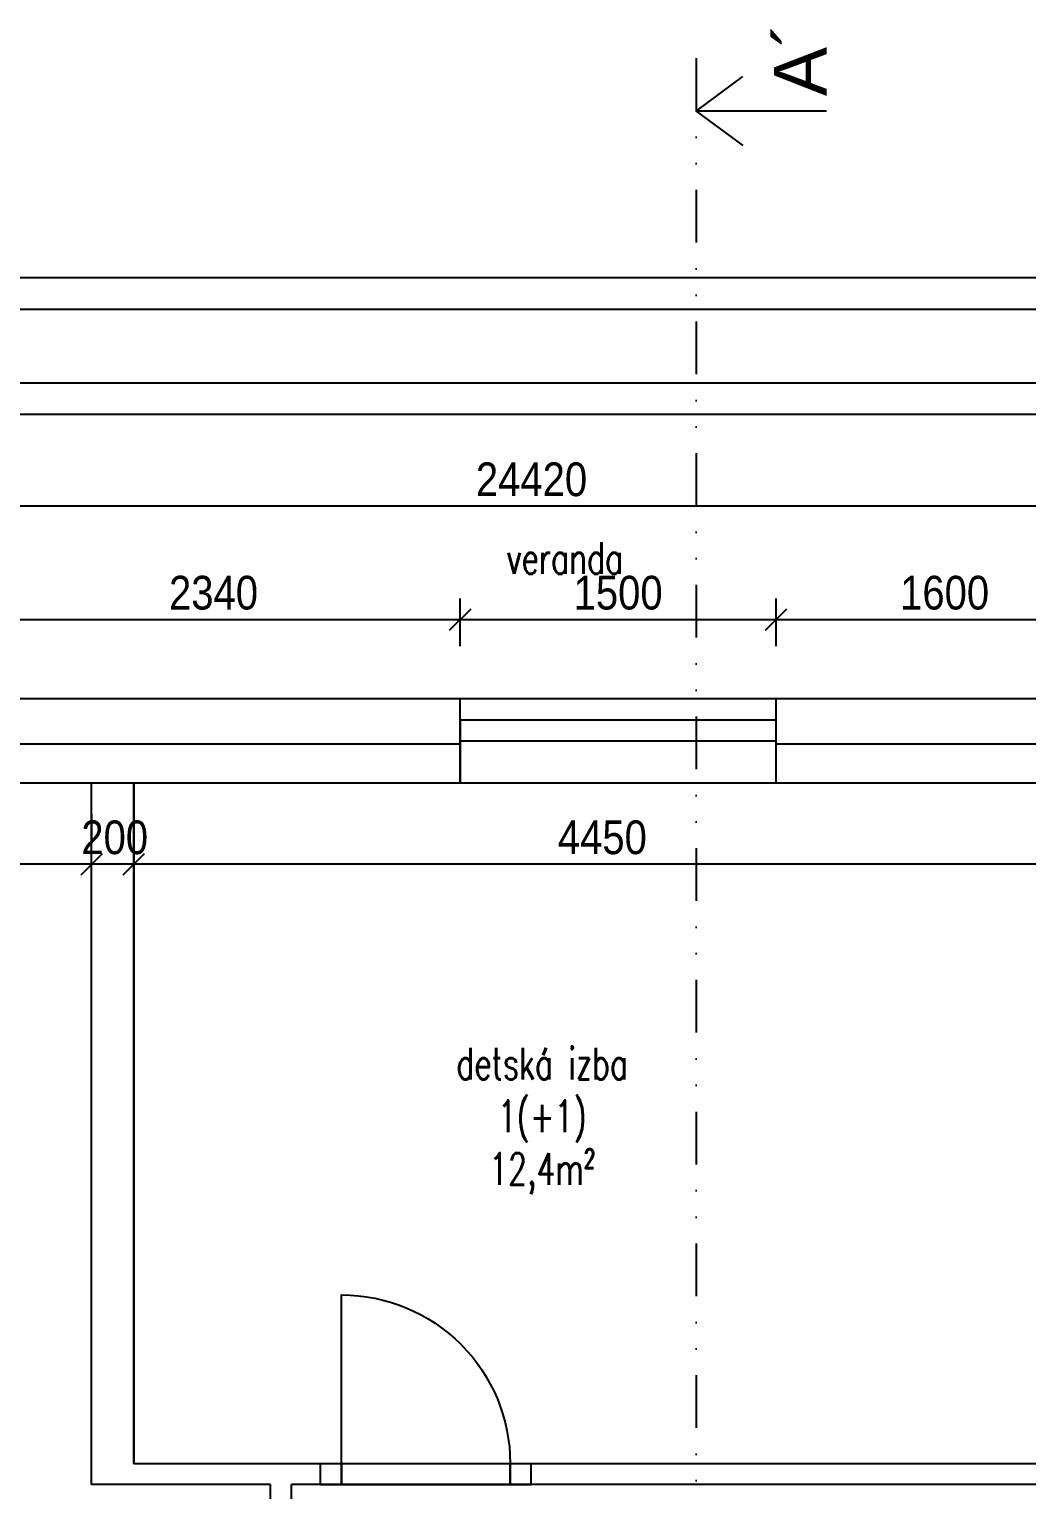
# Model space of a CAD drawing. Header units: millimetres. Extents: x 465413 to 965836, y 2516576 to 3795663.
# Drawn here: x 870059 to 874795, y 2793087 to 2800020 of the extents above; entities that cross this region are included whole.
import ezdxf

# ---------------------------------------------------------------- set-up
doc = ezdxf.new("R2010")
doc.units = ezdxf.units.MM
doc.linetypes.add('DIVIDE2', pattern=[0.625, 0.25, -0.125, 0, -0.125, 0, -0.125])
for name, color, linetype in [('DIM_100', 64, 'Continuous'), ('DVE_REZ', 1, 'Continuous'), ('MUR-POH', 64, 'Continuous'), ('MUR_POH', 64, 'Continuous'), ('MUR_REZ', 3, 'Continuous'), ('NAB_ZAR', 14, 'Continuous'), ('PLO_LIN', 6, 'Continuous'), ('TXT_50_MIESTN', 7, 'Continuous')]:
    doc.layers.add(name, color=color, linetype=linetype)
doc.styles.add('ARIAL', font='arial.ttf', dxfattribs={"height": 250})
doc.styles.add('ROMANS', font='arial.ttf', dxfattribs={"width": 0.85})
doc.styles.add('SIMPLEX', font='SIMPLEX.SHX', dxfattribs={"width": 0.7})
doc.dimstyles.new('PAJO1-studia', dxfattribs={"dimtxt": 160, "dimasz": 100, "dimexe": 100, "dimexo": 250, "dimgap": 45, "dimtad": 1, "dimdec": 0, "dimrnd": 5, "dimtxsty": 'ROMANS', "dimblk": 'OBLIQUE', "dimcen": 200, "dimdle": 90, "dimadec": 0, "dimazin": 0, "dimtfac": 1, "dimtdec": 0, "dimtmove": 1, "dimatfit": 3, "dimfxl": 1, "dimarcsym": 0})

# ---------------------------------------------------------------- blocks, each defined once
blk = doc.blocks.new('_OBLIQUE')
at = {"color": 0, "linetype": 'ByBlock'}
blk.add_line((-0.5, -0.5), (0.5, 0.5), dxfattribs=at)
blk = doc.blocks.new('*D457')
at = {"layer": 'Defpoints', "color": 0}
for p in [(872104.8, 2797217.8), (869762.9, 2796842.2), (872104.8, 2796842.2)]:
    blk.add_point(p, dxfattribs=at)
at = {"layer": 'PLO_LIN', "color": 0, "lineweight": -2}
for p, q in [((869762.9, 2797092.2), (869762.9, 2797317.8)), ((872104.8, 2797092.2), (872104.8, 2797317.8)), ((869672.9, 2797217.8), (872194.8, 2797217.8))]:
    blk.add_line(p, q, dxfattribs=at)
at = {"layer": 'PLO_LIN', "color": 0, "lineweight": -2, "xscale": 100, "yscale": 100, "zscale": 100, "rotation": 180}
blk.add_blockref('_OBLIQUE', (869762.9, 2797217.8), dxfattribs=at)
at = {"layer": 'PLO_LIN', "color": 0, "lineweight": -2, "xscale": 100, "yscale": 100, "zscale": 100}
blk.add_blockref('_OBLIQUE', (872104.8, 2797217.8), dxfattribs=at)
at = {"layer": 'PLO_LIN', "color": 0, "insert": (870933.9, 2797344.5), "char_height": 160, "attachment_point": 5, "style": 'ROMANS'}
blk.add_mtext('2340', dxfattribs=at)
blk = doc.blocks.new('*D458')
at = {"layer": 'Defpoints', "color": 0}
for p in [(873604.8, 2797217.8), (872104.8, 2796842.2), (873604.8, 2796842.2)]:
    blk.add_point(p, dxfattribs=at)
at = {"layer": 'PLO_LIN', "color": 0, "lineweight": -2}
for p, q in [((872104.8, 2797092.2), (872104.8, 2797317.8)), ((873604.8, 2797092.2), (873604.8, 2797317.8)), ((872014.8, 2797217.8), (873694.8, 2797217.8))]:
    blk.add_line(p, q, dxfattribs=at)
at = {"layer": 'PLO_LIN', "color": 0, "lineweight": -2, "xscale": 100, "yscale": 100, "zscale": 100, "rotation": 180}
blk.add_blockref('_OBLIQUE', (872104.8, 2797217.8), dxfattribs=at)
at = {"layer": 'PLO_LIN', "color": 0, "lineweight": -2, "xscale": 100, "yscale": 100, "zscale": 100}
blk.add_blockref('_OBLIQUE', (873604.8, 2797217.8), dxfattribs=at)
at = {"layer": 'PLO_LIN', "color": 0, "insert": (872854.8, 2797344.5), "char_height": 160, "attachment_point": 5, "style": 'ROMANS'}
blk.add_mtext('1500', dxfattribs=at)
blk = doc.blocks.new('*D459')
at = {"layer": 'Defpoints', "color": 0}
for p in [(875204.8, 2797217.8), (873604.8, 2796842.2), (875204.8, 2796842.2)]:
    blk.add_point(p, dxfattribs=at)
at = {"layer": 'PLO_LIN', "color": 0, "lineweight": -2}
for p, q in [((873604.8, 2797092.2), (873604.8, 2797317.8)), ((875204.8, 2797092.2), (875204.8, 2797317.8)), ((873514.8, 2797217.8), (875294.8, 2797217.8))]:
    blk.add_line(p, q, dxfattribs=at)
at = {"layer": 'PLO_LIN', "color": 0, "lineweight": -2, "xscale": 100, "yscale": 100, "zscale": 100, "rotation": 180}
blk.add_blockref('_OBLIQUE', (873604.8, 2797217.8), dxfattribs=at)
at = {"layer": 'PLO_LIN', "color": 0, "lineweight": -2, "xscale": 100, "yscale": 100, "zscale": 100}
blk.add_blockref('_OBLIQUE', (875204.8, 2797217.8), dxfattribs=at)
at = {"layer": 'PLO_LIN', "color": 0, "insert": (874404.8, 2797344.5), "char_height": 160, "attachment_point": 5, "style": 'ROMANS'}
blk.add_mtext('1600', dxfattribs=at)
blk = doc.blocks.new('*D468')
at = {"layer": 'Defpoints', "color": 0}
for p in [(860232.3, 2797756), (860232.3, 2796842.2), (884654.8, 2796842.2)]:
    blk.add_point(p, dxfattribs=at)
at = {"layer": 'PLO_LIN', "color": 0, "lineweight": -2}
for p, q in [((860232.3, 2797092.2), (860232.3, 2797856)), ((884654.8, 2797092.2), (884654.8, 2797856)), ((884744.8, 2797756), (860142.3, 2797756))]:
    blk.add_line(p, q, dxfattribs=at)
at = {"layer": 'PLO_LIN', "color": 0, "lineweight": -2, "xscale": 100, "yscale": 100, "zscale": 100, "rotation": 180}
blk.add_blockref('_OBLIQUE', (860232.3, 2797756), dxfattribs=at)
at = {"layer": 'PLO_LIN', "color": 0, "lineweight": -2, "xscale": 100, "yscale": 100, "zscale": 100}
blk.add_blockref('_OBLIQUE', (884654.8, 2797756), dxfattribs=at)
at = {"layer": 'PLO_LIN', "color": 0, "insert": (872443.6, 2797882.7), "char_height": 160, "attachment_point": 5, "style": 'ROMANS'}
blk.add_mtext('24420', dxfattribs=at)
blk = doc.blocks.new('*D489')
at = {"layer": 'Defpoints', "color": 0}
for p in [(870554.8, 2796056.4), (870554.8, 2796042.2), (875004.8, 2796042.2)]:
    blk.add_point(p, dxfattribs=at)
at = {"layer": 'PLO_LIN', "color": 0, "lineweight": -2}
for p, q in [((870554.8, 2796292.2), (870554.8, 2796156.4)), ((875004.8, 2796292.2), (875004.8, 2796156.4)), ((875094.8, 2796056.4), (870464.8, 2796056.4))]:
    blk.add_line(p, q, dxfattribs=at)
at = {"layer": 'PLO_LIN', "color": 0, "lineweight": -2, "xscale": 100, "yscale": 100, "zscale": 100, "rotation": 180}
blk.add_blockref('_OBLIQUE', (870554.8, 2796056.4), dxfattribs=at)
at = {"layer": 'PLO_LIN', "color": 0, "lineweight": -2, "xscale": 100, "yscale": 100, "zscale": 100}
blk.add_blockref('_OBLIQUE', (875004.8, 2796056.4), dxfattribs=at)
at = {"layer": 'PLO_LIN', "color": 0, "insert": (872779.8, 2796183.1), "char_height": 160, "attachment_point": 5, "style": 'ROMANS'}
blk.add_mtext('4450', dxfattribs=at)
blk = doc.blocks.new('*D490')
at = {"layer": 'Defpoints', "color": 0}
for p in [(870354.8, 2796056.4), (870354.8, 2796042.2), (870554.8, 2796042.2)]:
    blk.add_point(p, dxfattribs=at)
at = {"layer": 'PLO_LIN', "color": 0, "lineweight": -2}
for p, q in [((870354.8, 2796292.2), (870354.8, 2796156.4)), ((870554.8, 2796292.2), (870554.8, 2796156.4)), ((870644.8, 2796056.4), (870264.8, 2796056.4))]:
    blk.add_line(p, q, dxfattribs=at)
at = {"layer": 'PLO_LIN', "color": 0, "lineweight": -2, "xscale": 100, "yscale": 100, "zscale": 100, "rotation": 180}
blk.add_blockref('_OBLIQUE', (870354.8, 2796056.4), dxfattribs=at)
at = {"layer": 'PLO_LIN', "color": 0, "lineweight": -2, "xscale": 100, "yscale": 100, "zscale": 100}
blk.add_blockref('_OBLIQUE', (870554.8, 2796056.4), dxfattribs=at)
at = {"layer": 'PLO_LIN', "color": 0, "insert": (870464.8, 2796183.1), "char_height": 160, "attachment_point": 5, "style": 'ROMANS'}
blk.add_mtext('200', dxfattribs=at)
blk = doc.blocks.new('*D491')
at = {"layer": 'Defpoints', "color": 0}
for p in [(866961.7, 2796056.4), (866961.7, 2796042.2), (870354.8, 2796042.2)]:
    blk.add_point(p, dxfattribs=at)
at = {"layer": 'PLO_LIN', "color": 0, "lineweight": -2}
for p, q in [((866961.7, 2796292.2), (866961.7, 2796156.4)), ((870354.8, 2796292.2), (870354.8, 2796156.4)), ((870444.8, 2796056.4), (866871.7, 2796056.4))]:
    blk.add_line(p, q, dxfattribs=at)
at = {"layer": 'PLO_LIN', "color": 0, "lineweight": -2, "xscale": 100, "yscale": 100, "zscale": 100, "rotation": 180}
blk.add_blockref('_OBLIQUE', (866961.7, 2796056.4), dxfattribs=at)
at = {"layer": 'PLO_LIN', "color": 0, "lineweight": -2, "xscale": 100, "yscale": 100, "zscale": 100}
blk.add_blockref('_OBLIQUE', (870354.8, 2796056.4), dxfattribs=at)
at = {"layer": 'PLO_LIN', "color": 0, "insert": (868658.3, 2796183.1), "char_height": 160, "attachment_point": 5, "style": 'ROMANS'}
blk.add_mtext('3395', dxfattribs=at)

msp = doc.modelspace()

# ---------------------------------------------------------------- linework, layer by layer
at = {"layer": 'DVE_REZ', "linetype": 'ByBlock'}
msp.add_lwpolyline([(871542.2, 2793211.8), (871542.2, 2794011.8, -0.414214), (872342.2, 2793211.8)], format="xyb", dxfattribs=at)
at = {"layer": 'MUR-POH', "color": 252}
for points in [[(866561.7, 2798342.2), (878404.8, 2798342.2)], [(866561.7, 2798342.2), (884454.4, 2798342.2)], [(866561.7, 2798192.2), (878504.8, 2798192.2)], [(866561.7, 2798192.2), (884454.2, 2798192.2)]]:
    msp.add_lwpolyline(points, dxfattribs=at)
at = {"layer": 'MUR_POH'}
for p, q in [((869762.9, 2796627.2), (872104.8, 2796627.2)), ((873604.8, 2796627.2), (875204.8, 2796627.2))]:
    msp.add_line(p, q, dxfattribs=at)
at = {"layer": 'MUR_POH', "flags": 128}
for points in [[(873604.8, 2796842.2), (872104.8, 2796842.2)], [(872104.8, 2796742.2), (873604.8, 2796742.2)], [(872104.8, 2796642.2), (873604.8, 2796642.2)], [(872104.8, 2796442.2), (873604.8, 2796442.2)]]:
    msp.add_lwpolyline(points, dxfattribs=at)
at = {"layer": 'MUR_REZ'}
for p, q in [((872104.8, 2796842.2), (869762.9, 2796842.2)), ((875204.8, 2796842.2), (873604.8, 2796842.2)), ((871542.2, 2793111.8), (871542.2, 2793211.8))]:
    msp.add_line(p, q, dxfattribs=at)
at = {"layer": 'MUR_REZ', "linetype": 'DIVIDE2', "ltscale": 1000, "flags": 128}
msp.add_lwpolyline([(873225.1, 2799883.4), (873225.1, 2792761), (874720.4, 2792761), (874720.4, 2785784.3)], dxfattribs=at)
at = {"layer": 'MUR_REZ', "flags": 128}
for points in [[(873844.5, 2799632.1), (873225.1, 2799632.1), (873447.1, 2799795.8)], [(873844.5, 2799632.1), (873225.1, 2799632.1), (873447.1, 2799468.5)], [(894508.2, 2786834.3), (861053.7, 2786367.9), (842089.5, 2786361), (841965.4, 2798682.4), (859491.4, 2798842.2), (894148.2, 2798842.2), (894508.2, 2786834.3)], [(872104.8, 2796742.2), (872104.8, 2796842.2)], [(873604.8, 2796742.2), (873604.8, 2796842.2)], [(872104.8, 2796742.2), (872104.8, 2796442.2)], [(873604.8, 2796442.2), (873604.8, 2796742.2)], [(869762.9, 2796442.2), (872104.8, 2796442.2)], [(870354.8, 2793111.8), (870354.8, 2796442.2)], [(870554.8, 2793211.8), (870554.8, 2796442.2)], [(870554.8, 2796442.2), (870554.8, 2793211.8), (871542.2, 2793211.8)], [(873604.8, 2796442.2), (875204.8, 2796442.2)], [(871542.2, 2793211.8), (871542.2, 2793111.8)], [(871542.2, 2793111.8), (871542.2, 2793211.8)], [(871542.2, 2793111.8), (871542.2, 2793211.8)], [(872342.2, 2793211.8), (872342.2, 2793211.8)], [(872342.2, 2793211.8), (872342.2, 2793111.8)], [(872342.2, 2793111.8), (872342.2, 2793211.8)], [(872342.2, 2793111.8), (872342.2, 2793211.8)], [(872342.2, 2793211.8), (875004.8, 2793211.8)], [(870454.8, 2793111.8), (870354.8, 2793111.8)], [(871204.8, 2793111.8), (870454.8, 2793111.8)], [(871204.8, 2792961.8), (871204.8, 2793111.8)], [(871304.8, 2792961.8), (871304.8, 2793111.8)], [(871542.2, 2793111.8), (871304.8, 2793111.8)], [(875904.8, 2793111.8), (872342.2, 2793111.8)]]:
    msp.add_lwpolyline(points, dxfattribs=at)
at = {"layer": 'MUR_REZ'}
for points in [[(860232.3, 2798692.2), (887911.6, 2798692.2)], [(872104.8, 2796442.2), (872104.8, 2796742.2)]]:
    msp.add_lwpolyline(points, dxfattribs=at)
at = {"layer": 'NAB_ZAR'}
msp.add_line((871442.2, 2793111.8), (871442.2, 2793211.8), dxfattribs=at)
at = {"layer": 'NAB_ZAR', "flags": 128}
for points in [[(871442.2, 2793211.8), (871542.2, 2793211.8)], [(871542.2, 2793211.8), (872342.2, 2793211.8)], [(872342.2, 2793211.8), (872399.4, 2793211.8)], [(872342.2, 2793211.8), (872442.2, 2793211.8)], [(872442.2, 2793111.8), (872442.2, 2793211.8)], [(871442.2, 2793111.8), (871542.2, 2793111.8)], [(871542.2, 2793111.8), (872342.2, 2793111.8)], [(872342.2, 2793111.8), (871542.2, 2793111.8)], [(872342.2, 2793111.8), (872442.2, 2793111.8)]]:
    msp.add_lwpolyline(points, dxfattribs=at)

# ---------------------------------------------------------------- texts
at = {"layer": 'DIM_100', "color": 1, "char_height": 150, "attachment_point": 5, "style": 'SIMPLEX'}
for s, insert in [('{veranda\\P}', (872601.9, 2797509.7)), ('{detská izba\\P1(+1)\\P12,4m²}', (872494.4, 2794837.4))]:
    msp.add_mtext(s, dxfattribs=dict(at, insert=insert))
at = {"layer": 'TXT_50_MIESTN', "style": 'ARIAL'}
msp.add_text('A´', height=250, rotation=90, dxfattribs=at).set_placement((873844.2, 2799702.9))

# ---------------------------------------------------------------- dimensions: what is measured, and where the dimension line sits
at = {"layer": 'PLO_LIN', "color": 252}
for base, p1, p2, picture, middle in [((860232.3223, 2797756.0008), (884654.8163, 2796842.1703), (860232.3223, 2796842.1703), '*D468', (872443.5693, 2797882.6808)), ((872104.8, 2797217.8), (869762.9, 2796842.2), (872104.8, 2796842.2), '*D457', (870933.9, 2797344.5)), ((873604.8, 2797217.8), (872104.8, 2796842.2), (873604.8, 2796842.2), '*D458', (872854.8, 2797344.5)), ((875204.8, 2797217.8), (873604.8, 2796842.2), (875204.8, 2796842.2), '*D459', (874404.8, 2797344.5)), ((866961.7, 2796056.4), (870354.8, 2796042.2), (866961.7, 2796042.2), '*D491', (868658.3, 2796183.1)), ((870554.8, 2796056.4), (875004.8, 2796042.2), (870554.8, 2796042.2), '*D489', (872779.8, 2796183.1))]:
    dim = msp.add_linear_dim(base=base, p1=p1, p2=p2, dimstyle='PAJO1-studia', dxfattribs=at)
    dim.commit()
    dim.dimension.update_dxf_attribs({"geometry": picture, "text_midpoint": middle})
dim = msp.add_linear_dim(base=(870354.8, 2796056.4), p1=(870554.8, 2796042.2), p2=(870354.8, 2796042.2), dimstyle='PAJO1-studia', dxfattribs=at)
dim.commit()
dim.dimension.update_dxf_attribs({"geometry": '*D490', "text_midpoint": (870464.8, 2796056.4), "dimtype": 160})

doc.saveas('drawing.dxf')
